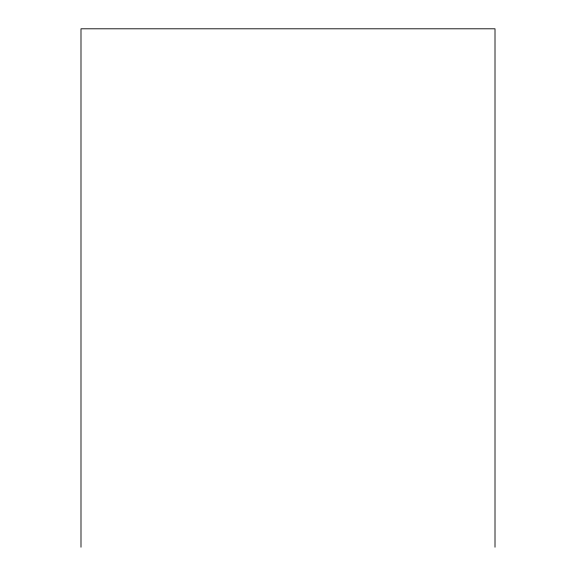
<?xml version="1.0" encoding="UTF-8"?>
<svg xmlns="http://www.w3.org/2000/svg" width="576" height="576" viewBox="0 0 576 576"><rect width="100%" height="100%" fill="white"/><g stroke="black" fill="none" stroke-linecap="round" stroke-linejoin="round"><path stroke-width="0.86" d="M495.007 547.2L495.007 28.8L80.993 28.8L80.993 547.2"/></g></svg>
